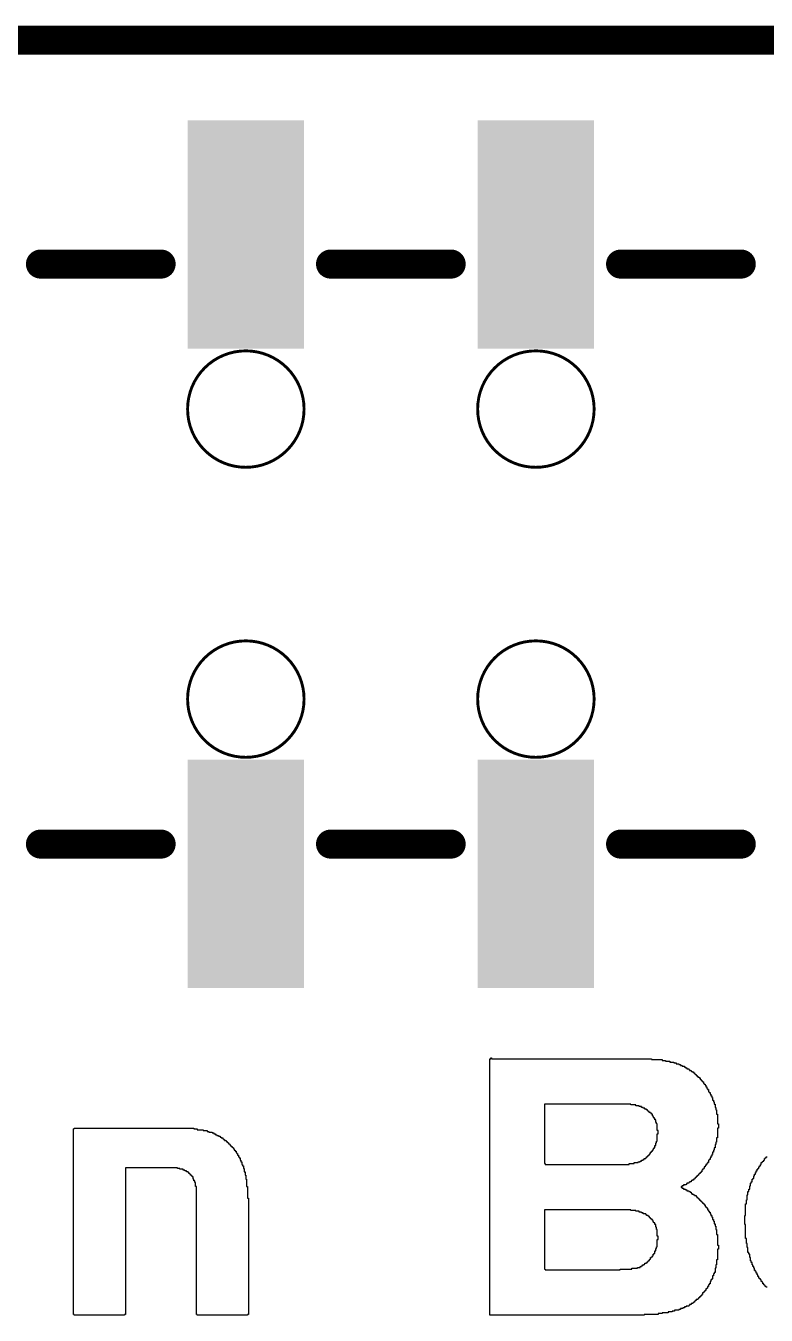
# Model space of a CAD drawing. Header units: inches. Extents: x -3.1 to 90.9, y -0.8 to 60.1.
# Drawn here: x 35.64 to 42.13, y 48.83 to 60.13 of the extents above; entities that cross this region are included whole.
import ezdxf

# ---------------------------------------------------------------- set-up
doc = ezdxf.new("R2010")
doc.units = ezdxf.units.IN
for name, color, linetype in [('Mechanical 1', 6, 'Continuous'), ('Top Overlay', 2, 'Continuous'), ('Top Paste', 8, 'Continuous')]:
    doc.layers.add(name, color=color, linetype=linetype)

# ---------------------------------------------------------------- blocks, each defined once
blk = doc.blocks.new('CONN_SMD_FH_00369_36')
at = {"layer": 'Top Paste'}
for points in [[(-10.92, 1.8), (-11.94, 1.8), (-11.94, 3.8), (-10.92, 3.8)], [(-8.38, 1.8), (-9.4, 1.8), (-9.4, 3.8), (-8.38, 3.8)], [(-10.92, -3.8), (-11.94, -3.8), (-11.94, -1.8), (-10.92, -1.8)], [(-8.38, -3.8), (-9.4, -3.8), (-9.4, -1.8), (-8.38, -1.8)]]:
    blk.add_hatch(color=8, dxfattribs=at).paths.add_polyline_path(points)
at = {"layer": 'Mechanical 1'}
for points, const_width in [([(-10.92, 1.27, 1), (-11.94, 1.27, 1)], 0.0254), ([(-8.38, 1.27, 1), (-9.4, 1.27, 1)], 0.0254), ([(-11.946, 1.27, 1), (-11.934, 1.27, 1)], 0.0127), ([(-10.926, 1.27, 1), (-10.914, 1.27, 1)], 0.0127), ([(-9.406, 1.27, 1), (-9.394, 1.27, 1)], 0.0127), ([(-8.386, 1.27, 1), (-8.374, 1.27, 1)], 0.0127), ([(-10.92, -1.27, 1), (-11.94, -1.27, 1)], 0.0254), ([(-8.38, -1.27, 1), (-9.4, -1.27, 1)], 0.0254), ([(-11.946, -1.27, 1), (-11.934, -1.27, 1)], 0.0127), ([(-10.926, -1.27, 1), (-10.914, -1.27, 1)], 0.0127), ([(-9.406, -1.27, 1), (-9.394, -1.27, 1)], 0.0127), ([(-8.386, -1.27, 1), (-8.374, -1.27, 1)], 0.0127)]:
    blk.add_lwpolyline(points, format="xyb", close=True, dxfattribs=dict(at, const_width=const_width))
at = {"layer": 'Top Overlay', "const_width": 0.254}
for points in [[(-13.229, 2.54), (-12.171, 2.54)], [(-10.689, 2.54), (-9.631, 2.54)], [(-8.149, 2.54), (-7.091, 2.54)], [(-13.229, -2.54), (-12.171, -2.54)], [(-10.689, -2.54), (-9.631, -2.54)], [(-8.149, -2.54), (-7.091, -2.54)]]:
    blk.add_lwpolyline(points, dxfattribs=at)
at = {"layer": 'Top Overlay', "const_width": 0.127}
for points in [[(-13.292, 2.54, 1), (-13.165, 2.54, 1)], [(-12.235, 2.54, 1), (-12.108, 2.54, 1)], [(-10.752, 2.54, 1), (-10.625, 2.54, 1)], [(-9.695, 2.54, 1), (-9.568, 2.54, 1)], [(-8.212, 2.54, 1), (-8.085, 2.54, 1)], [(-7.155, 2.54, 1), (-7.028, 2.54, 1)], [(-13.292, -2.54, 1), (-13.165, -2.54, 1)], [(-12.235, -2.54, 1), (-12.108, -2.54, 1)], [(-10.752, -2.54, 1), (-10.625, -2.54, 1)], [(-9.695, -2.54, 1), (-9.568, -2.54, 1)], [(-8.212, -2.54, 1), (-8.085, -2.54, 1)], [(-7.155, -2.54, 1), (-7.028, -2.54, 1)]]:
    blk.add_lwpolyline(points, format="xyb", close=True, dxfattribs=at)

msp = doc.modelspace()

# ---------------------------------------------------------------- linework, layer by layer
at = {"layer": 'Mechanical 1', "const_width": 0.254}
msp.add_lwpolyline([(1, 60), (89, 60)], dxfattribs=at)
at = {"layer": 'Mechanical 1'}
for points, const_width in [([(38.08, 56.77, 1), (37.06, 56.77, 1)], 0.01), ([(38.08, 56.77, 1), (37.06, 56.77, 1)], 0.01), ([(40.62, 56.77, 1), (39.6, 56.77, 1)], 0.01), ([(37.058, 56.77, 1), (37.063, 56.77, 1)], 0.005), ([(37.058, 56.77, 1), (37.063, 56.77, 1)], 0.005), ([(38.078, 56.77, 1), (38.083, 56.77, 1)], 0.005), ([(38.078, 56.77, 1), (38.083, 56.77, 1)], 0.005), ([(39.598, 56.77, 1), (39.603, 56.77, 1)], 0.005), ([(40.618, 56.77, 1), (40.623, 56.77, 1)], 0.005), ([(38.08, 54.23, 1), (37.06, 54.23, 1)], 0.01), ([(38.08, 54.23, 1), (37.06, 54.23, 1)], 0.01), ([(40.62, 54.23, 1), (39.6, 54.23, 1)], 0.01), ([(37.058, 54.23, 1), (37.063, 54.23, 1)], 0.005), ([(37.058, 54.23, 1), (37.063, 54.23, 1)], 0.005), ([(38.078, 54.23, 1), (38.083, 54.23, 1)], 0.005), ([(38.078, 54.23, 1), (38.083, 54.23, 1)], 0.005), ([(39.598, 54.23, 1), (39.603, 54.23, 1)], 0.005), ([(40.618, 54.23, 1), (40.623, 54.23, 1)], 0.005)]:
    msp.add_lwpolyline(points, format="xyb", close=True, dxfattribs=dict(at, const_width=const_width))
at = {"layer": 'Top Overlay'}
for p, q in [((39.707, 48.834), (39.707, 51.079)), ((39.707, 51.079), (39.715, 51.079)), ((39.715, 51.079), (39.715, 51.087)), ((39.715, 51.087), (39.722, 51.087)), ((39.722, 51.087), (39.722, 51.079)), ((39.722, 51.079), (41.123, 51.079)), ((41.123, 51.079), (41.123, 51.072)), ((41.123, 51.072), (41.217, 51.072)), ((41.217, 51.072), (41.217, 51.065)), ((41.217, 51.065), (41.245, 51.065)), ((41.245, 51.065), (41.245, 51.058)), ((41.245, 51.058), (41.282, 51.058)), ((41.282, 51.058), (41.282, 51.05)), ((41.282, 51.05), (41.318, 51.05)), ((41.318, 51.05), (41.318, 51.043)), ((41.318, 51.043), (41.339, 51.043)), ((41.339, 51.043), (41.339, 51.036)), ((41.339, 51.036), (41.361, 51.036)), ((41.361, 51.036), (41.361, 51.029)), ((41.361, 51.029), (41.375, 51.029)), ((41.375, 51.029), (41.375, 51.022)), ((41.375, 51.022), (41.39, 51.022)), ((41.39, 51.022), (41.39, 51.014)), ((41.39, 51.014), (41.411, 51.014)), ((41.411, 51.014), (41.411, 51.007)), ((41.411, 51.007), (41.419, 51.007)), ((41.419, 51.007), (41.419, 51)), ((41.419, 51), (41.433, 51)), ((41.433, 51), (41.433, 50.993)), ((41.433, 50.993), (41.448, 50.993)), ((41.448, 50.993), (41.448, 50.985)), ((41.448, 50.985), (41.455, 50.985)), ((41.455, 50.985), (41.455, 50.978)), ((41.455, 50.978), (41.469, 50.978)), ((41.469, 50.978), (41.469, 50.971)), ((41.469, 50.971), (41.476, 50.971)), ((41.476, 50.971), (41.476, 50.964)), ((41.476, 50.964), (41.491, 50.964)), ((41.491, 50.964), (41.491, 50.957)), ((41.491, 50.957), (41.498, 50.957)), ((41.498, 50.957), (41.498, 50.949)), ((41.498, 50.949), (41.505, 50.949)), ((41.505, 50.949), (41.505, 50.942)), ((41.505, 50.942), (41.513, 50.942)), ((41.513, 50.942), (41.513, 50.935)), ((41.513, 50.935), (41.52, 50.935)), ((41.52, 50.935), (41.52, 50.928)), ((41.52, 50.928), (41.527, 50.928)), ((41.527, 50.928), (41.527, 50.92)), ((41.527, 50.92), (41.541, 50.92)), ((41.541, 50.92), (41.541, 50.913)), ((41.541, 50.913), (41.549, 50.913)), ((41.549, 50.913), (41.549, 50.899)), ((41.549, 50.899), (41.556, 50.899)), ((41.556, 50.899), (41.556, 50.892)), ((41.556, 50.892), (41.563, 50.892)), ((41.563, 50.892), (41.563, 50.884)), ((41.563, 50.884), (41.57, 50.884)), ((41.57, 50.884), (41.57, 50.877)), ((41.57, 50.877), (41.578, 50.877)), ((41.578, 50.877), (41.578, 50.87)), ((41.578, 50.87), (41.578, 50.863)), ((41.578, 50.863), (41.585, 50.863)), ((41.585, 50.863), (41.585, 50.856)), ((41.585, 50.856), (41.592, 50.856)), ((41.592, 50.856), (41.592, 50.848)), ((41.592, 50.848), (41.599, 50.848)), ((41.599, 50.848), (41.599, 50.834)), ((41.599, 50.834), (41.606, 50.834)), ((41.606, 50.834), (41.606, 50.819)), ((41.606, 50.819), (41.614, 50.819)), ((41.614, 50.819), (41.614, 50.812)), ((41.614, 50.812), (41.621, 50.812)), ((41.621, 50.812), (41.621, 50.791)), ((41.621, 50.791), (41.628, 50.791)), ((41.628, 50.791), (41.628, 50.783)), ((41.628, 50.783), (41.635, 50.783)), ((41.635, 50.783), (41.635, 50.769)), ((41.635, 50.769), (41.643, 50.769)), ((41.643, 50.769), (41.643, 50.754)), ((41.643, 50.754), (41.65, 50.754)), ((41.65, 50.754), (41.65, 50.74)), ((41.65, 50.74), (41.657, 50.74)), ((41.657, 50.74), (41.657, 50.718)), ((41.657, 50.718), (41.664, 50.718)), ((41.664, 50.718), (41.664, 50.704)), ((40.942, 50.682), (40.184, 50.682)), ((40.184, 50.682), (40.184, 50.184)), ((40.942, 50.675), (40.942, 50.682)), ((40.985, 50.675), (40.942, 50.675)), ((40.985, 50.668), (40.985, 50.675)), ((41.014, 50.668), (40.985, 50.668)), ((41.014, 50.661), (41.014, 50.668)), ((41.036, 50.661), (41.014, 50.661)), ((41.036, 50.653), (41.036, 50.661)), ((41.05, 50.653), (41.036, 50.653)), ((41.05, 50.646), (41.05, 50.653)), ((41.065, 50.646), (41.05, 50.646)), ((41.065, 50.639), (41.065, 50.646)), ((41.079, 50.639), (41.065, 50.639)), ((41.079, 50.632), (41.079, 50.639)), ((41.087, 50.632), (41.079, 50.632)), ((41.087, 50.624), (41.087, 50.632)), ((41.094, 50.624), (41.087, 50.624)), ((41.094, 50.617), (41.094, 50.624)), ((41.101, 50.617), (41.094, 50.617)), ((41.101, 50.61), (41.101, 50.617)), ((41.115, 50.61), (41.101, 50.61)), ((41.115, 50.603), (41.115, 50.61)), ((41.123, 50.603), (41.115, 50.603)), ((41.123, 50.596), (41.123, 50.603)), ((41.13, 50.596), (41.123, 50.596)), ((41.13, 50.581), (41.13, 50.596)), ((41.664, 50.704), (41.671, 50.704)), ((41.671, 50.704), (41.671, 50.682)), ((41.671, 50.682), (41.679, 50.682)), ((41.679, 50.682), (41.679, 50.653)), ((41.679, 50.653), (41.686, 50.653)), ((41.686, 50.653), (41.686, 50.632)), ((41.686, 50.632), (41.693, 50.632)), ((41.693, 50.632), (41.693, 50.596)), ((41.693, 50.596), (41.7, 50.596)), ((41.7, 50.596), (41.7, 50.509)), ((41.137, 50.581), (41.13, 50.581)), ((41.137, 50.567), (41.137, 50.581)), ((41.144, 50.567), (41.137, 50.567)), ((41.144, 50.559), (41.144, 50.567)), ((41.152, 50.559), (41.144, 50.559)), ((41.152, 50.545), (41.152, 50.559)), ((41.159, 50.545), (41.152, 50.545)), ((41.159, 50.523), (41.159, 50.545)), ((41.166, 50.523), (41.159, 50.523)), ((41.166, 50.509), (41.166, 50.523)), ((41.173, 50.509), (41.166, 50.509)), ((41.173, 50.451), (41.173, 50.509)), ((41.7, 50.509), (41.708, 50.509)), ((41.708, 50.509), (41.708, 50.473)), ((36.061, 48.841), (36.061, 50.466)), ((36.061, 50.466), (36.068, 50.466)), ((36.068, 50.466), (36.068, 50.473)), ((36.068, 50.473), (37.115, 50.473)), ((37.115, 50.473), (37.115, 50.466)), ((37.115, 50.466), (37.144, 50.466)), ((37.144, 50.466), (37.144, 50.458)), ((37.144, 50.458), (37.195, 50.458)), ((37.195, 50.458), (37.195, 50.451)), ((37.195, 50.451), (37.231, 50.451)), ((37.231, 50.451), (37.231, 50.444)), ((37.231, 50.444), (37.245, 50.444)), ((37.245, 50.444), (37.245, 50.437)), ((37.245, 50.437), (37.274, 50.437)), ((37.274, 50.437), (37.274, 50.43)), ((37.274, 50.43), (37.289, 50.43)), ((37.289, 50.43), (37.289, 50.422)), ((37.289, 50.422), (37.303, 50.422)), ((37.303, 50.422), (37.303, 50.415)), ((37.303, 50.415), (37.317, 50.415)), ((37.317, 50.415), (37.317, 50.408)), ((37.317, 50.408), (37.332, 50.408)), ((37.332, 50.408), (37.332, 50.401)), ((37.332, 50.401), (37.346, 50.401)), ((37.346, 50.401), (37.346, 50.393)), ((37.346, 50.393), (37.354, 50.393)), ((37.354, 50.393), (37.354, 50.386)), ((37.354, 50.386), (37.368, 50.386)), ((37.368, 50.386), (37.368, 50.379)), ((37.368, 50.379), (37.375, 50.379)), ((37.375, 50.379), (37.375, 50.372)), ((37.375, 50.372), (37.382, 50.372)), ((37.382, 50.372), (37.382, 50.365)), ((41.18, 50.451), (41.173, 50.451)), ((41.173, 50.357), (41.173, 50.422)), ((41.173, 50.422), (41.18, 50.422)), ((41.18, 50.422), (41.18, 50.451)), ((41.7, 50.386), (41.693, 50.386)), ((41.693, 50.386), (41.693, 50.35)), ((41.708, 50.473), (41.7, 50.473)), ((41.7, 50.473), (41.7, 50.386)), ((37.382, 50.365), (37.397, 50.365)), ((37.397, 50.365), (37.397, 50.357)), ((37.397, 50.357), (37.404, 50.357)), ((37.404, 50.357), (37.404, 50.35)), ((37.404, 50.35), (37.411, 50.35)), ((37.411, 50.35), (37.411, 50.343)), ((37.411, 50.343), (37.419, 50.343)), ((37.419, 50.343), (37.419, 50.336)), ((37.419, 50.336), (37.426, 50.336)), ((37.426, 50.336), (37.426, 50.328)), ((37.426, 50.328), (37.433, 50.328)), ((37.433, 50.328), (37.433, 50.321)), ((37.433, 50.321), (37.44, 50.321)), ((37.44, 50.321), (37.44, 50.314)), ((37.44, 50.314), (37.447, 50.314)), ((37.447, 50.314), (37.447, 50.307)), ((37.447, 50.307), (37.455, 50.307)), ((37.455, 50.307), (37.455, 50.3)), ((37.455, 50.3), (37.462, 50.3)), ((37.462, 50.3), (37.462, 50.292)), ((37.462, 50.292), (37.469, 50.292)), ((37.469, 50.292), (37.469, 50.278)), ((37.469, 50.278), (37.476, 50.278)), ((37.476, 50.278), (37.476, 50.271)), ((37.476, 50.271), (37.484, 50.271)), ((37.484, 50.271), (37.484, 50.256)), ((37.484, 50.256), (37.491, 50.256)), ((37.491, 50.256), (37.491, 50.249)), ((41.115, 50.249), (41.115, 50.263)), ((41.115, 50.263), (41.123, 50.263)), ((41.123, 50.263), (41.123, 50.271)), ((41.123, 50.271), (41.13, 50.271)), ((41.13, 50.271), (41.13, 50.278)), ((41.13, 50.278), (41.137, 50.278)), ((41.137, 50.278), (41.137, 50.292)), ((41.137, 50.292), (41.144, 50.292)), ((41.144, 50.292), (41.144, 50.3)), ((41.144, 50.3), (41.152, 50.3)), ((41.152, 50.3), (41.152, 50.321)), ((41.152, 50.321), (41.159, 50.321)), ((41.159, 50.321), (41.159, 50.343)), ((41.159, 50.343), (41.166, 50.343)), ((41.166, 50.343), (41.166, 50.357)), ((41.166, 50.357), (41.173, 50.357)), ((41.664, 50.263), (41.657, 50.263)), ((41.657, 50.263), (41.657, 50.242)), ((41.671, 50.278), (41.664, 50.278)), ((41.664, 50.278), (41.664, 50.263)), ((41.679, 50.3), (41.671, 50.3)), ((41.671, 50.3), (41.671, 50.278)), ((41.686, 50.328), (41.679, 50.328)), ((41.679, 50.328), (41.679, 50.3)), ((41.693, 50.35), (41.686, 50.35)), ((41.686, 50.35), (41.686, 50.328)), ((37.491, 50.249), (37.498, 50.249)), ((37.498, 50.249), (37.498, 50.235)), ((37.498, 50.235), (37.505, 50.235)), ((37.505, 50.235), (37.505, 50.22)), ((37.505, 50.22), (37.512, 50.22)), ((37.512, 50.22), (37.512, 50.213)), ((37.512, 50.213), (37.52, 50.213)), ((37.52, 50.213), (37.52, 50.191)), ((37.52, 50.191), (37.527, 50.191)), ((37.527, 50.191), (37.527, 50.177)), ((37.527, 50.177), (37.534, 50.177)), ((37.534, 50.177), (37.534, 50.155)), ((37.534, 50.155), (37.541, 50.155)), ((37.541, 50.155), (37.541, 50.141)), ((40.184, 50.184), (40.184, 50.177)), ((40.184, 50.177), (40.184, 50.162)), ((40.184, 50.162), (40.191, 50.162)), ((40.191, 50.162), (40.191, 50.155)), ((40.191, 50.155), (40.928, 50.155)), ((40.928, 50.155), (40.928, 50.162)), ((40.928, 50.162), (40.971, 50.162)), ((40.971, 50.162), (40.971, 50.17)), ((40.971, 50.17), (41.007, 50.17)), ((41.007, 50.17), (41.007, 50.177)), ((41.007, 50.177), (41.022, 50.177)), ((41.022, 50.177), (41.022, 50.184)), ((41.022, 50.184), (41.036, 50.184)), ((41.036, 50.184), (41.036, 50.191)), ((41.036, 50.191), (41.05, 50.191)), ((41.05, 50.191), (41.05, 50.198)), ((41.05, 50.198), (41.058, 50.198)), ((41.058, 50.198), (41.058, 50.206)), ((41.058, 50.206), (41.072, 50.206)), ((41.072, 50.206), (41.072, 50.213)), ((41.072, 50.213), (41.079, 50.213)), ((41.079, 50.213), (41.079, 50.22)), ((41.079, 50.22), (41.087, 50.22)), ((41.087, 50.22), (41.087, 50.227)), ((41.087, 50.227), (41.094, 50.227)), ((41.094, 50.227), (41.094, 50.235)), ((41.094, 50.235), (41.101, 50.235)), ((41.101, 50.235), (41.101, 50.242)), ((41.101, 50.242), (41.108, 50.242)), ((41.108, 50.242), (41.108, 50.249)), ((41.108, 50.249), (41.115, 50.249)), ((41.606, 50.155), (41.599, 50.155)), ((41.599, 50.155), (41.599, 50.141)), ((41.614, 50.162), (41.606, 50.162)), ((41.606, 50.162), (41.606, 50.155)), ((41.621, 50.17), (41.614, 50.17)), ((41.614, 50.17), (41.614, 50.162)), ((41.628, 50.191), (41.621, 50.191)), ((41.621, 50.191), (41.621, 50.17)), ((41.635, 50.198), (41.628, 50.198)), ((41.628, 50.198), (41.628, 50.191)), ((41.643, 50.213), (41.635, 50.213)), ((41.635, 50.213), (41.635, 50.198)), ((41.65, 50.227), (41.643, 50.227)), ((41.643, 50.227), (41.643, 50.213)), ((41.657, 50.242), (41.65, 50.242)), ((41.65, 50.242), (41.65, 50.227)), ((42.076, 50.141), (42.076, 50.155)), ((42.076, 50.155), (42.083, 50.155)), ((42.083, 50.155), (42.083, 50.17)), ((42.083, 50.17), (42.09, 50.17)), ((42.09, 50.17), (42.09, 50.177)), ((42.09, 50.177), (42.097, 50.177)), ((42.097, 50.177), (42.097, 50.184)), ((42.097, 50.184), (42.105, 50.184)), ((42.105, 50.184), (42.105, 50.191)), ((42.105, 50.191), (42.112, 50.191)), ((42.112, 50.191), (42.112, 50.206)), ((42.112, 50.206), (42.119, 50.206)), ((42.119, 50.206), (42.119, 50.213)), ((42.119, 50.213), (42.126, 50.213)), ((42.126, 50.213), (42.126, 50.22)), ((42.126, 50.22), (42.134, 50.22)), ((36.971, 50.126), (36.516, 50.126)), ((36.516, 50.126), (36.516, 48.841)), ((36.971, 50.119), (36.971, 50.126)), ((36.993, 50.119), (36.971, 50.119)), ((36.993, 50.112), (36.993, 50.119)), ((37.021, 50.112), (36.993, 50.112)), ((37.021, 50.105), (37.021, 50.112)), ((37.036, 50.105), (37.021, 50.105)), ((37.036, 50.097), (37.036, 50.105)), ((37.05, 50.097), (37.036, 50.097)), ((37.05, 50.09), (37.05, 50.097)), ((37.065, 50.09), (37.05, 50.09)), ((37.065, 50.083), (37.065, 50.09)), ((37.072, 50.083), (37.065, 50.083)), ((37.072, 50.076), (37.072, 50.083)), ((37.079, 50.076), (37.072, 50.076)), ((37.079, 50.068), (37.079, 50.076)), ((37.086, 50.068), (37.079, 50.068)), ((37.086, 50.061), (37.086, 50.068)), ((37.094, 50.061), (37.086, 50.061)), ((37.094, 50.054), (37.094, 50.061)), ((37.101, 50.054), (37.094, 50.054)), ((37.101, 50.047), (37.101, 50.054)), ((37.108, 50.047), (37.101, 50.047)), ((37.108, 50.025), (37.108, 50.047)), ((37.541, 50.141), (37.549, 50.141)), ((37.549, 50.141), (37.549, 50.119)), ((37.549, 50.119), (37.556, 50.119)), ((37.556, 50.119), (37.556, 50.09)), ((37.556, 50.09), (37.563, 50.09)), ((37.563, 50.09), (37.563, 50.061)), ((37.563, 50.061), (37.57, 50.061)), ((37.57, 50.061), (37.57, 50.054)), ((37.57, 50.054), (37.57, 50.025)), ((41.505, 50.032), (41.498, 50.032)), ((41.498, 50.032), (41.498, 50.025)), ((41.513, 50.04), (41.505, 50.04)), ((41.505, 50.04), (41.505, 50.032)), ((41.52, 50.047), (41.513, 50.047)), ((41.513, 50.047), (41.513, 50.04)), ((41.527, 50.054), (41.52, 50.054)), ((41.52, 50.054), (41.52, 50.047)), ((41.534, 50.061), (41.527, 50.061)), ((41.527, 50.061), (41.527, 50.054)), ((41.541, 50.068), (41.534, 50.068)), ((41.534, 50.068), (41.534, 50.061)), ((41.549, 50.076), (41.541, 50.076)), ((41.541, 50.076), (41.541, 50.068)), ((41.556, 50.083), (41.549, 50.083)), ((41.549, 50.083), (41.549, 50.076)), ((41.563, 50.09), (41.556, 50.09)), ((41.556, 50.09), (41.556, 50.083)), ((41.57, 50.105), (41.563, 50.105)), ((41.563, 50.105), (41.563, 50.09)), ((41.578, 50.112), (41.57, 50.112)), ((41.57, 50.112), (41.57, 50.105)), ((41.585, 50.119), (41.578, 50.119)), ((41.578, 50.119), (41.578, 50.112)), ((41.592, 50.133), (41.585, 50.133)), ((41.585, 50.133), (41.585, 50.119)), ((41.599, 50.141), (41.592, 50.141)), ((41.592, 50.141), (41.592, 50.133)), ((42.011, 50.025), (42.011, 50.032)), ((42.011, 50.032), (42.018, 50.032)), ((42.018, 50.032), (42.018, 50.054)), ((42.018, 50.054), (42.025, 50.054)), ((42.025, 50.054), (42.025, 50.068)), ((42.025, 50.068), (42.032, 50.068)), ((42.032, 50.068), (42.032, 50.083)), ((42.032, 50.083), (42.04, 50.083)), ((42.04, 50.083), (42.04, 50.097)), ((42.04, 50.097), (42.047, 50.097)), ((42.047, 50.097), (42.047, 50.112)), ((42.047, 50.112), (42.054, 50.112)), ((42.054, 50.112), (42.054, 50.119)), ((42.054, 50.119), (42.061, 50.119)), ((42.061, 50.119), (42.061, 50.133)), ((42.061, 50.133), (42.069, 50.133)), ((42.069, 50.133), (42.069, 50.141)), ((42.069, 50.141), (42.076, 50.141)), ((37.115, 50.025), (37.108, 50.025)), ((37.115, 50.011), (37.115, 50.025)), ((37.123, 50.011), (37.115, 50.011)), ((37.123, 49.996), (37.123, 50.011)), ((37.13, 49.996), (37.123, 49.996)), ((37.13, 49.96), (37.13, 49.996)), ((37.137, 49.96), (37.13, 49.96)), ((37.137, 48.841), (37.137, 49.96)), ((37.57, 50.025), (37.577, 50.025)), ((37.577, 50.025), (37.577, 49.96)), ((37.577, 49.96), (37.585, 49.96)), ((37.585, 49.96), (37.585, 49.859)), ((41.39, 49.96), (41.383, 49.96)), ((41.383, 49.96), (41.383, 49.953)), ((41.383, 49.953), (41.39, 49.953)), ((41.404, 49.967), (41.39, 49.967)), ((41.39, 49.967), (41.39, 49.96)), ((41.39, 49.953), (41.39, 49.946)), ((41.39, 49.946), (41.404, 49.946)), ((41.426, 49.975), (41.404, 49.975)), ((41.404, 49.975), (41.404, 49.967)), ((41.404, 49.946), (41.404, 49.939)), ((41.404, 49.939), (41.419, 49.939)), ((41.419, 49.939), (41.419, 49.931)), ((41.419, 49.931), (41.433, 49.931)), ((41.433, 49.982), (41.426, 49.982)), ((41.426, 49.982), (41.426, 49.975)), ((41.448, 49.989), (41.433, 49.989)), ((41.433, 49.989), (41.433, 49.982)), ((41.433, 49.931), (41.433, 49.924)), ((41.433, 49.924), (41.448, 49.924)), ((41.455, 49.996), (41.448, 49.996)), ((41.448, 49.996), (41.448, 49.989)), ((41.448, 49.924), (41.448, 49.917)), ((41.448, 49.917), (41.462, 49.917)), ((41.469, 50.003), (41.455, 50.003)), ((41.455, 50.003), (41.455, 49.996)), ((41.462, 49.917), (41.462, 49.91)), ((41.476, 50.011), (41.469, 50.011)), ((41.469, 50.011), (41.469, 50.003)), ((41.491, 50.018), (41.476, 50.018)), ((41.476, 50.018), (41.476, 50.011)), ((41.498, 50.025), (41.491, 50.025)), ((41.491, 50.025), (41.491, 50.018)), ((41.967, 49.888), (41.967, 49.917)), ((41.967, 49.917), (41.975, 49.917)), ((41.975, 49.917), (41.975, 49.939)), ((41.975, 49.939), (41.982, 49.939)), ((41.982, 49.939), (41.982, 49.967)), ((41.982, 49.967), (41.989, 49.967)), ((41.989, 49.967), (41.989, 49.989)), ((41.989, 49.989), (41.996, 49.989)), ((41.996, 49.989), (41.996, 50.003)), ((41.996, 50.003), (42.004, 50.003)), ((42.004, 50.003), (42.004, 50.025)), ((42.004, 50.025), (42.011, 50.025)), ((37.585, 49.859), (37.592, 49.859)), ((37.592, 49.859), (37.592, 48.841)), ((41.462, 49.91), (41.469, 49.91)), ((41.469, 49.91), (41.469, 49.902)), ((41.469, 49.902), (41.476, 49.902)), ((41.476, 49.902), (41.476, 49.895)), ((41.476, 49.895), (41.491, 49.895)), ((41.491, 49.895), (41.491, 49.888)), ((41.491, 49.888), (41.498, 49.888)), ((41.498, 49.888), (41.498, 49.881)), ((41.498, 49.881), (41.513, 49.881)), ((41.513, 49.881), (41.513, 49.874)), ((41.513, 49.874), (41.52, 49.874)), ((41.52, 49.874), (41.52, 49.866)), ((41.52, 49.866), (41.527, 49.866)), ((41.527, 49.866), (41.527, 49.859)), ((41.527, 49.859), (41.534, 49.859)), ((41.534, 49.859), (41.534, 49.852)), ((41.534, 49.852), (41.541, 49.852)), ((41.541, 49.852), (41.541, 49.845)), ((41.541, 49.845), (41.549, 49.845)), ((41.549, 49.845), (41.549, 49.837)), ((41.549, 49.837), (41.556, 49.837)), ((41.556, 49.837), (41.556, 49.83)), ((41.556, 49.83), (41.563, 49.83)), ((41.563, 49.83), (41.563, 49.823)), ((41.563, 49.823), (41.57, 49.823)), ((41.57, 49.823), (41.57, 49.816)), ((41.57, 49.816), (41.578, 49.816)), ((41.578, 49.816), (41.578, 49.809)), ((41.578, 49.809), (41.585, 49.809)), ((41.585, 49.809), (41.585, 49.801)), ((41.946, 49.707), (41.946, 49.809)), ((41.946, 49.809), (41.953, 49.809)), ((41.953, 49.809), (41.953, 49.845)), ((41.953, 49.845), (41.96, 49.845)), ((41.96, 49.845), (41.96, 49.888)), ((41.96, 49.888), (41.967, 49.888)), ((40.942, 49.758), (40.184, 49.758)), ((40.184, 49.758), (40.184, 49.541)), ((40.942, 49.751), (40.942, 49.758)), ((40.985, 49.751), (40.942, 49.751)), ((40.985, 49.744), (40.985, 49.751)), ((41.014, 49.744), (40.985, 49.744)), ((41.014, 49.736), (41.014, 49.744)), ((41.036, 49.736), (41.014, 49.736)), ((41.036, 49.729), (41.036, 49.736)), ((41.05, 49.729), (41.036, 49.729)), ((41.05, 49.722), (41.05, 49.729)), ((41.072, 49.722), (41.05, 49.722)), ((41.072, 49.715), (41.072, 49.722)), ((41.079, 49.715), (41.072, 49.715)), ((41.079, 49.707), (41.079, 49.715)), ((41.094, 49.707), (41.079, 49.707)), ((41.094, 49.7), (41.094, 49.707)), ((41.101, 49.7), (41.094, 49.7)), ((41.101, 49.693), (41.101, 49.7)), ((41.108, 49.693), (41.101, 49.693)), ((41.108, 49.686), (41.108, 49.693)), ((41.585, 49.801), (41.592, 49.801)), ((41.592, 49.801), (41.592, 49.787)), ((41.592, 49.787), (41.599, 49.787)), ((41.599, 49.787), (41.599, 49.78)), ((41.599, 49.78), (41.606, 49.78)), ((41.606, 49.78), (41.606, 49.772)), ((41.606, 49.772), (41.614, 49.772)), ((41.614, 49.772), (41.614, 49.758)), ((41.614, 49.758), (41.621, 49.758)), ((41.621, 49.758), (41.621, 49.744)), ((41.621, 49.744), (41.628, 49.744)), ((41.628, 49.744), (41.628, 49.736)), ((41.628, 49.736), (41.635, 49.736)), ((41.635, 49.736), (41.635, 49.722)), ((41.635, 49.722), (41.643, 49.722)), ((41.643, 49.722), (41.643, 49.707)), ((41.643, 49.707), (41.65, 49.707)), ((41.65, 49.707), (41.65, 49.693)), ((41.65, 49.693), (41.657, 49.693)), ((41.657, 49.693), (41.657, 49.671)), ((41.939, 49.628), (41.939, 49.707)), ((41.939, 49.707), (41.946, 49.707)), ((41.115, 49.686), (41.108, 49.686)), ((41.115, 49.679), (41.115, 49.686)), ((41.123, 49.679), (41.115, 49.679)), ((41.123, 49.671), (41.123, 49.679)), ((41.13, 49.671), (41.123, 49.671)), ((41.13, 49.664), (41.13, 49.671)), ((41.137, 49.664), (41.13, 49.664)), ((41.137, 49.65), (41.137, 49.664)), ((41.144, 49.65), (41.137, 49.65)), ((41.144, 49.642), (41.144, 49.65)), ((41.152, 49.642), (41.144, 49.642)), ((41.152, 49.628), (41.152, 49.642)), ((41.159, 49.628), (41.152, 49.628)), ((41.159, 49.606), (41.159, 49.628)), ((41.166, 49.606), (41.159, 49.606)), ((41.166, 49.585), (41.166, 49.606)), ((41.173, 49.585), (41.166, 49.585)), ((41.173, 49.527), (41.173, 49.585)), ((41.657, 49.671), (41.664, 49.671)), ((41.664, 49.671), (41.664, 49.657)), ((41.664, 49.657), (41.671, 49.657)), ((41.671, 49.657), (41.671, 49.635)), ((41.671, 49.635), (41.679, 49.635)), ((41.679, 49.635), (41.679, 49.614)), ((41.679, 49.614), (41.686, 49.614)), ((41.686, 49.614), (41.686, 49.585)), ((41.686, 49.585), (41.693, 49.585)), ((41.693, 49.585), (41.693, 49.541)), ((41.946, 49.628), (41.939, 49.628)), ((41.946, 49.505), (41.946, 49.628)), ((40.184, 49.541), (40.184, 49.534)), ((40.184, 49.534), (40.184, 49.238)), ((41.18, 49.527), (41.173, 49.527)), ((41.173, 49.433), (41.173, 49.498)), ((41.173, 49.498), (41.18, 49.498)), ((41.18, 49.498), (41.18, 49.527)), ((41.693, 49.541), (41.7, 49.541)), ((41.7, 49.541), (41.7, 49.448)), ((41.953, 49.505), (41.946, 49.505)), ((41.953, 49.476), (41.953, 49.505)), ((41.953, 49.469), (41.953, 49.476)), ((41.953, 49.462), (41.953, 49.469)), ((41.13, 49.346), (41.13, 49.354)), ((41.13, 49.354), (41.137, 49.354)), ((41.137, 49.354), (41.137, 49.368)), ((41.137, 49.368), (41.144, 49.368)), ((41.144, 49.368), (41.144, 49.375)), ((41.144, 49.375), (41.152, 49.375)), ((41.152, 49.375), (41.152, 49.397)), ((41.152, 49.397), (41.159, 49.397)), ((41.159, 49.397), (41.159, 49.419)), ((41.159, 49.419), (41.166, 49.419)), ((41.166, 49.419), (41.166, 49.433)), ((41.166, 49.433), (41.173, 49.433)), ((41.7, 49.448), (41.708, 49.448)), ((41.708, 49.411), (41.7, 49.411)), ((41.7, 49.411), (41.7, 49.318)), ((41.708, 49.448), (41.708, 49.411)), ((41.96, 49.462), (41.953, 49.462)), ((41.96, 49.426), (41.96, 49.462)), ((41.967, 49.426), (41.96, 49.426)), ((41.967, 49.383), (41.967, 49.426)), ((41.975, 49.383), (41.967, 49.383)), ((41.975, 49.368), (41.975, 49.383)), ((41.982, 49.368), (41.975, 49.368)), ((41.982, 49.339), (41.982, 49.368)), ((40.949, 49.238), (40.949, 49.245)), ((40.949, 49.245), (41, 49.245)), ((41, 49.245), (41, 49.253)), ((41, 49.253), (41.022, 49.253)), ((41.022, 49.253), (41.022, 49.26)), ((41.022, 49.26), (41.036, 49.26)), ((41.036, 49.26), (41.036, 49.267)), ((41.036, 49.267), (41.043, 49.267)), ((41.043, 49.267), (41.043, 49.274)), ((41.043, 49.274), (41.058, 49.274)), ((41.058, 49.274), (41.058, 49.281)), ((41.058, 49.281), (41.065, 49.281)), ((41.065, 49.281), (41.065, 49.289)), ((41.065, 49.289), (41.079, 49.289)), ((41.079, 49.289), (41.079, 49.296)), ((41.079, 49.296), (41.087, 49.296)), ((41.087, 49.296), (41.087, 49.303)), ((41.087, 49.303), (41.094, 49.303)), ((41.094, 49.303), (41.094, 49.31)), ((41.094, 49.31), (41.101, 49.31)), ((41.101, 49.31), (41.101, 49.318)), ((41.101, 49.318), (41.108, 49.318)), ((41.108, 49.318), (41.108, 49.325)), ((41.108, 49.325), (41.115, 49.325)), ((41.115, 49.325), (41.115, 49.339)), ((41.115, 49.339), (41.123, 49.339)), ((41.123, 49.339), (41.123, 49.346)), ((41.123, 49.346), (41.13, 49.346)), ((41.686, 49.245), (41.679, 49.245)), ((41.679, 49.245), (41.679, 49.209)), ((41.693, 49.274), (41.686, 49.274)), ((41.686, 49.274), (41.686, 49.245)), ((41.7, 49.318), (41.693, 49.318)), ((41.693, 49.318), (41.693, 49.274)), ((41.989, 49.339), (41.982, 49.339)), ((41.989, 49.31), (41.989, 49.339)), ((41.996, 49.31), (41.989, 49.31)), ((41.996, 49.296), (41.996, 49.31)), ((42.004, 49.296), (41.996, 49.296)), ((42.004, 49.274), (42.004, 49.296)), ((42.011, 49.274), (42.004, 49.274)), ((42.011, 49.26), (42.011, 49.274)), ((42.018, 49.26), (42.011, 49.26)), ((42.018, 49.245), (42.018, 49.26)), ((42.025, 49.245), (42.018, 49.245)), ((42.025, 49.224), (42.025, 49.245)), ((40.184, 49.238), (40.191, 49.238)), ((40.191, 49.238), (40.191, 49.231)), ((40.191, 49.231), (40.848, 49.231)), ((40.848, 49.231), (40.848, 49.238)), ((40.848, 49.238), (40.949, 49.238)), ((41.643, 49.13), (41.635, 49.13)), ((41.635, 49.13), (41.635, 49.108)), ((41.65, 49.144), (41.643, 49.144)), ((41.643, 49.144), (41.643, 49.13)), ((41.657, 49.151), (41.65, 49.151)), ((41.65, 49.151), (41.65, 49.144)), ((41.664, 49.18), (41.657, 49.18)), ((41.657, 49.18), (41.657, 49.151)), ((41.671, 49.195), (41.664, 49.195)), ((41.664, 49.195), (41.664, 49.18)), ((41.679, 49.209), (41.671, 49.209)), ((41.671, 49.209), (41.671, 49.195)), ((42.032, 49.224), (42.025, 49.224)), ((42.032, 49.216), (42.032, 49.224)), ((42.04, 49.216), (42.032, 49.216)), ((42.04, 49.202), (42.04, 49.216)), ((42.047, 49.202), (42.04, 49.202)), ((42.047, 49.188), (42.047, 49.202)), ((42.054, 49.188), (42.047, 49.188)), ((42.054, 49.173), (42.054, 49.188)), ((42.061, 49.173), (42.054, 49.173)), ((42.061, 49.159), (42.061, 49.173)), ((42.069, 49.159), (42.061, 49.159)), ((42.069, 49.151), (42.069, 49.159)), ((42.076, 49.151), (42.069, 49.151)), ((42.076, 49.144), (42.076, 49.151)), ((42.083, 49.144), (42.076, 49.144)), ((42.083, 49.13), (42.083, 49.144)), ((42.09, 49.13), (42.083, 49.13)), ((42.09, 49.123), (42.09, 49.13)), ((41.57, 49.014), (41.563, 49.014)), ((41.563, 49.014), (41.563, 49.007)), ((41.578, 49.029), (41.57, 49.029)), ((41.57, 49.029), (41.57, 49.014)), ((41.585, 49.036), (41.578, 49.036)), ((41.578, 49.036), (41.578, 49.029)), ((41.592, 49.043), (41.585, 49.043)), ((41.585, 49.043), (41.585, 49.036)), ((41.599, 49.05), (41.592, 49.05)), ((41.592, 49.05), (41.592, 49.043)), ((41.606, 49.065), (41.599, 49.065)), ((41.599, 49.065), (41.599, 49.05)), ((41.614, 49.072), (41.606, 49.072)), ((41.606, 49.072), (41.606, 49.065)), ((41.621, 49.086), (41.614, 49.086)), ((41.614, 49.086), (41.614, 49.072)), ((41.628, 49.101), (41.621, 49.101)), ((41.621, 49.101), (41.621, 49.086)), ((41.635, 49.108), (41.628, 49.108)), ((41.628, 49.108), (41.628, 49.101)), ((42.097, 49.123), (42.09, 49.123)), ((42.097, 49.108), (42.097, 49.123)), ((42.105, 49.108), (42.097, 49.108)), ((42.105, 49.101), (42.105, 49.108)), ((42.112, 49.101), (42.105, 49.101)), ((42.112, 49.094), (42.112, 49.101)), ((42.119, 49.094), (42.112, 49.094)), ((42.119, 49.086), (42.119, 49.094)), ((42.126, 49.086), (42.119, 49.086)), ((42.126, 49.079), (42.126, 49.086)), ((42.134, 49.079), (42.126, 49.079)), ((41.426, 48.906), (41.411, 48.906)), ((41.411, 48.906), (41.411, 48.899)), ((41.448, 48.913), (41.426, 48.913)), ((41.426, 48.913), (41.426, 48.906)), ((41.455, 48.92), (41.448, 48.92)), ((41.448, 48.92), (41.448, 48.913)), ((41.469, 48.928), (41.455, 48.928)), ((41.455, 48.928), (41.455, 48.92)), ((41.484, 48.935), (41.469, 48.935)), ((41.469, 48.935), (41.469, 48.928)), ((41.491, 48.942), (41.484, 48.942)), ((41.484, 48.942), (41.484, 48.935)), ((41.498, 48.949), (41.491, 48.949)), ((41.491, 48.949), (41.491, 48.942)), ((41.505, 48.957), (41.498, 48.957)), ((41.498, 48.957), (41.498, 48.949)), ((41.513, 48.964), (41.505, 48.964)), ((41.505, 48.964), (41.505, 48.957)), ((41.527, 48.971), (41.513, 48.971)), ((41.513, 48.971), (41.513, 48.964)), ((41.534, 48.978), (41.527, 48.978)), ((41.527, 48.978), (41.527, 48.971)), ((41.541, 48.985), (41.534, 48.985)), ((41.534, 48.985), (41.534, 48.978)), ((41.549, 48.993), (41.541, 48.993)), ((41.541, 48.993), (41.541, 48.985)), ((41.556, 49), (41.549, 49)), ((41.549, 49), (41.549, 48.993)), ((41.563, 49.007), (41.556, 49.007)), ((41.556, 49.007), (41.556, 49)), ((36.068, 48.841), (36.061, 48.841)), ((36.068, 48.834), (36.068, 48.841)), ((36.509, 48.834), (36.068, 48.834)), ((36.516, 48.841), (36.509, 48.841)), ((36.509, 48.841), (36.509, 48.834)), ((37.144, 48.841), (37.137, 48.841)), ((37.144, 48.834), (37.144, 48.841)), ((37.585, 48.834), (37.144, 48.834)), ((37.592, 48.841), (37.585, 48.841)), ((37.585, 48.841), (37.585, 48.834)), ((41.058, 48.834), (39.707, 48.834)), ((41.18, 48.841), (41.058, 48.841)), ((41.058, 48.841), (41.058, 48.834)), ((41.217, 48.848), (41.18, 48.848)), ((41.18, 48.848), (41.18, 48.841)), ((41.267, 48.855), (41.217, 48.855)), ((41.217, 48.855), (41.217, 48.848)), ((41.303, 48.863), (41.267, 48.863)), ((41.267, 48.863), (41.267, 48.855)), ((41.325, 48.87), (41.303, 48.87)), ((41.303, 48.87), (41.303, 48.863)), ((41.361, 48.877), (41.325, 48.877)), ((41.325, 48.877), (41.325, 48.87)), ((41.375, 48.884), (41.361, 48.884)), ((41.361, 48.884), (41.361, 48.877)), ((41.397, 48.892), (41.375, 48.892)), ((41.375, 48.892), (41.375, 48.884)), ((41.411, 48.899), (41.397, 48.899)), ((41.397, 48.899), (41.397, 48.892))]:
    msp.add_line(p, q, dxfattribs=at)

# ---------------------------------------------------------------- block references
msp.add_blockref('CONN_SMD_FH_00369_36', (49, 55.5))

doc.saveas('drawing.dxf')
